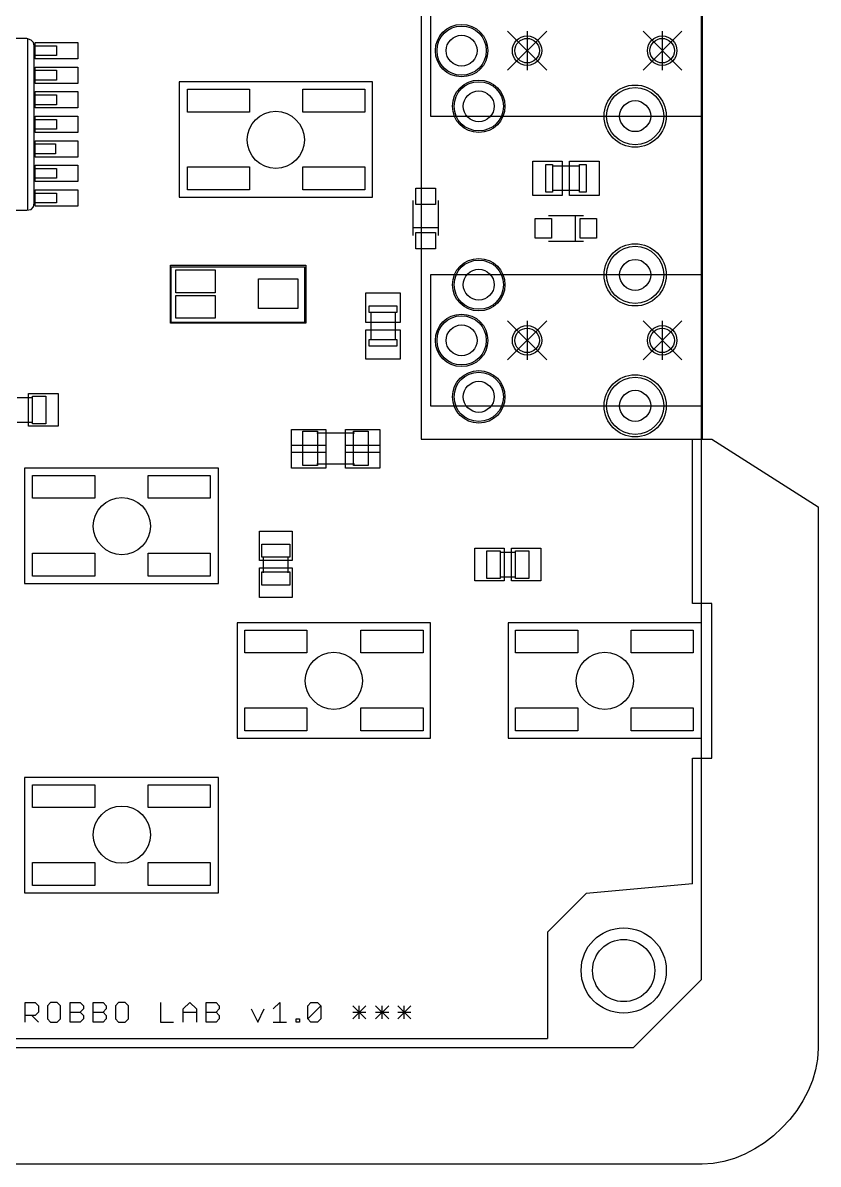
# Model space of a CAD drawing. Extents: x 69 to 170, y 48 to 122.
# Drawn here: x 137.5 to 170.4, y 48 to 95.23 of the extents above; entities that cross this region are included whole.
import ezdxf

# ---------------------------------------------------------------- set-up
doc = ezdxf.new("R2010")
doc.units = 0
for name, color, linetype in [('holes1', 7, 'CONTINUOUS'), ('outline1', 7, 'CONTINUOUS'), ('outline2', 7, 'CONTINUOUS'), ('ref', 7, 'CONTINUOUS'), ('ROB-L-P-2-D', 7, 'CONTINUOUS'), ('ROB-L-P-3--4-D', 7, 'CONTINUOUS'), ('ROB-L-P-5-D', 7, 'CONTINUOUS')]:
    doc.layers.add(name, color=color, linetype=linetype)

msp = doc.modelspace()

# ---------------------------------------------------------------- linework, layer by layer
at = {"layer": 'holes1', "color": 7}
msp.add_line((163.64055, 56.013988), (163.64055, 56.013988), dxfattribs=at)
for points in [[(161.066195, 56.013988), (161.066195, 56.725769), (161.641948, 57.301805), (162.353379, 57.301805)], [(162.353379, 57.301805), (163.064797, 57.301805), (163.64055, 56.725766), (163.64055, 56.013988)], [(162.353379, 54.725059), (161.641948, 54.725059), (161.066195, 55.302212), (161.066195, 56.013988)], [(163.64055, 56.013988), (163.64055, 55.302212), (163.064797, 54.725059), (162.353379, 54.725059)]]:
    msp.add_open_spline(points, degree=3, dxfattribs=at)
at = {"layer": 'outline1', "color": 7}
for p, q in [((166.000007, 77.999999), (170.400001, 75.199999)), ((170.400001, 75.199999), (170.399995, 52.799999)), ((165.599993, 48), (73.599985, 48))]:
    msp.add_line(p, q, dxfattribs=at)
msp.add_open_spline([(170.399995, 52.799999), (170.400001, 50.400001), (168, 48), (165.599993, 48)], degree=3, dxfattribs=at)
at = {"layer": 'outline2', "color": 7}
for p, q in [((165.600005, 109.200002), (165.600005, 77.999999)), ((165.600005, 77.999999), (166.000007, 77.999999))]:
    msp.add_line(p, q, dxfattribs=at)
at = {"layer": 'ref', "color": 3}
for p, q in [((165.570261, 55.641364), (165.570261, 113.993013)), ((154.360747, 96.789587), (154.360747, 91.370034)), ((165.570261, 91.370034), (165.570261, 96.789587)), ((137.664441, 94.588031), (135.158618, 94.588031)), ((137.834215, 94.519682), (137.664441, 94.588031)), ((137.698618, 87.476254), (137.698618, 94.588031)), ((137.935637, 94.418257), (137.834215, 94.519682)), ((157.544572, 93.267318), (159.169552, 94.892303)), ((159.169552, 93.267318), (157.544572, 94.892303)), ((158.357062, 94.892303), (158.357062, 93.267318)), ((163.165863, 93.267318), (164.757775, 94.892303)), ((164.757775, 93.267318), (163.165863, 94.892303)), ((163.945285, 94.892303), (163.945285, 93.267318)), ((137.969817, 94.282655), (137.935637, 94.418257)), ((137.969817, 87.78052), (137.969817, 94.282655)), ((138.002885, 94.418257), (139.764572, 94.418257)), ((138.002885, 93.741364), (138.002885, 94.418257)), ((138.002885, 94.282655), (138.883729, 94.282655)), ((138.002885, 93.876966), (138.002885, 94.282655)), ((138.883729, 94.282655), (138.883729, 93.876966)), ((139.764572, 94.418257), (139.764572, 93.741364)), ((156.291108, 94.079814), (156.291108, 94.079814)), ((156.663729, 94.079814), (156.663729, 94.079814)), ((156.730974, 94.079814), (156.730974, 94.079814)), ((156.730974, 94.079814), (156.730974, 94.079814)), ((158.865285, 94.079814), (158.865285, 94.079814)), ((158.96671, 94.079814), (158.96671, 94.079814)), ((158.96671, 94.079814), (158.96671, 94.079814)), ((164.453502, 94.079814), (164.453502, 94.079814)), ((164.554927, 94.079814), (164.554927, 94.079814)), ((164.554927, 94.079814), (164.554927, 94.079814)), ((138.883729, 93.876966), (138.002885, 93.876966)), ((139.764572, 93.741364), (138.002885, 93.741364)), ((138.002885, 93.40292), (139.764572, 93.40292)), ((138.002885, 92.724924), (138.002885, 93.40292)), ((138.002885, 93.267318), (138.883729, 93.267318)), ((138.002885, 92.86052), (138.002885, 93.267318)), ((138.883729, 93.267318), (138.883729, 92.86052)), ((139.764572, 93.40292), (139.764572, 92.724924)), ((138.883729, 92.86052), (138.002885, 92.86052)), ((139.764572, 92.724924), (138.002885, 92.724924)), ((151.956349, 92.793272), (143.963729, 92.793272)), ((143.963729, 92.793272), (143.963729, 88.017545)), ((151.956349, 88.017545), (151.956349, 92.793272)), ((138.002885, 92.38648), (139.764572, 92.38648)), ((138.002885, 91.709587), (138.002885, 92.38648)), ((138.002885, 92.250878), (138.883729, 92.250878)), ((138.002885, 91.84408), (138.002885, 92.250878)), ((138.883729, 92.250878), (138.883729, 91.84408)), ((139.764572, 92.38648), (139.764572, 91.709587)), ((144.302172, 92.487897), (146.876349, 92.487897)), ((144.302172, 91.539814), (144.302172, 92.487897)), ((146.876349, 92.487897), (146.876349, 91.539814)), ((149.077906, 92.487897), (151.650974, 92.487897)), ((149.077906, 91.539814), (149.077906, 92.487897)), ((151.650974, 92.487897), (151.650974, 91.539814)), ((138.883729, 91.84408), (138.002885, 91.84408)), ((139.764572, 91.709587), (138.002885, 91.709587)), ((157.002172, 91.776832), (157.002172, 91.776832)), ((157.374793, 91.776832), (157.374793, 91.776832)), ((157.44315, 91.776832), (157.44315, 91.776832)), ((157.44315, 91.776832), (157.44315, 91.776832)), ((138.002885, 91.370034), (139.764572, 91.370034)), ((138.002885, 90.693147), (138.002885, 91.370034)), ((138.002885, 91.234438), (138.883729, 91.234438)), ((138.002885, 90.828743), (138.002885, 91.234438)), ((138.883729, 91.234438), (138.883729, 90.828743)), ((139.764572, 91.370034), (139.764572, 90.693147)), ((146.876349, 91.539814), (144.302172, 91.539814)), ((151.650974, 91.539814), (149.077906, 91.539814)), ((154.360747, 91.370034), (165.570261, 91.370034)), ((163.471239, 91.370034), (163.471239, 91.370034)), ((164.01253, 91.370034), (164.01253, 91.370034)), ((164.113955, 91.370034), (164.113955, 91.370034)), ((164.113955, 91.370034), (164.113955, 91.370034)), ((138.883729, 90.828743), (138.002885, 90.828743)), ((139.764572, 90.693147), (138.002885, 90.693147)), ((137.969817, 90.219101), (138.849552, 90.219101)), ((137.969817, 89.812303), (137.969817, 90.219101)), ((138.002885, 90.354698), (139.764572, 90.354698)), ((138.002885, 89.676701), (138.002885, 90.354698)), ((138.849552, 90.219101), (138.849552, 89.812303)), ((139.764572, 90.354698), (139.764572, 89.676701)), ((149.145154, 90.387771), (149.145154, 90.387771)), ((138.849552, 89.812303), (137.969817, 89.812303)), ((139.764572, 89.676701), (138.002885, 89.676701)), ((138.002885, 89.338257), (139.764572, 89.338257)), ((138.002885, 88.661364), (138.002885, 89.338257)), ((139.764572, 89.338257), (139.764572, 88.661364)), ((144.302172, 89.271012), (146.876349, 89.271012)), ((144.302172, 88.32292), (144.302172, 89.271012)), ((146.876349, 89.271012), (146.876349, 88.32292)), ((149.077906, 89.271012), (151.650974, 89.271012)), ((149.077906, 88.32292), (149.077906, 89.271012)), ((151.650974, 89.271012), (151.650974, 88.32292)), ((158.594081, 89.508031), (159.813377, 89.508031)), ((158.594081, 88.085896), (158.594081, 89.508031)), ((159.136484, 89.372434), (159.406576, 89.372434)), ((159.136484, 88.220392), (159.136484, 89.372434)), ((159.406576, 89.372434), (159.406576, 88.220392)), ((160.524441, 89.30408), (159.406576, 89.30408)), ((159.813377, 89.508031), (159.813377, 88.085896)), ((160.11764, 89.508031), (161.336928, 89.508031)), ((160.11764, 88.085896), (160.11764, 89.508031)), ((160.524441, 89.372434), (160.795637, 89.372434)), ((160.524441, 88.220392), (160.524441, 89.372434)), ((160.795637, 89.372434), (160.795637, 88.220392)), ((161.336928, 89.508031), (161.336928, 88.085896)), ((138.002885, 89.202655), (138.883729, 89.202655)), ((138.002885, 88.796966), (138.002885, 89.202655)), ((138.883729, 88.796966), (138.002885, 88.796966)), ((138.883729, 89.202655), (138.883729, 88.796966)), ((139.764572, 88.661364), (138.002885, 88.661364)), ((138.002885, 88.32292), (139.764572, 88.32292)), ((138.002885, 87.644924), (138.002885, 88.32292)), ((139.764572, 88.32292), (139.764572, 87.644924)), ((146.876349, 88.32292), (144.302172, 88.32292)), ((151.650974, 88.32292), (149.077906, 88.32292)), ((153.751108, 88.390166), (154.563595, 88.390166)), ((153.751108, 87.713272), (153.751108, 88.390166)), ((154.563595, 88.390166), (154.563595, 87.713272)), ((138.002885, 88.187318), (138.883729, 88.187318)), ((138.002885, 87.78052), (138.002885, 88.187318)), ((138.883729, 88.187318), (138.883729, 87.78052)), ((143.963729, 88.017545), (151.956349, 88.017545)), ((153.649683, 86.76408), (153.649683, 87.881943)), ((154.699197, 86.76408), (154.699197, 87.881943)), ((159.813377, 88.085896), (158.594081, 88.085896)), ((159.406576, 88.220392), (159.136484, 88.220392)), ((160.524441, 88.288743), (159.406576, 88.288743)), ((161.336928, 88.085896), (160.11764, 88.085896)), ((160.795637, 88.220392), (160.524441, 88.220392)), ((136.817775, 87.476254), (137.664441, 87.476254)), ((137.664441, 87.476254), (137.834215, 87.509322)), ((137.834215, 87.509322), (137.935637, 87.610747)), ((137.935637, 87.610747), (137.969817, 87.78052)), ((138.883729, 87.78052), (138.002885, 87.78052)), ((139.764572, 87.644924), (138.002885, 87.644924)), ((154.563595, 87.713272), (153.751108, 87.713272)), ((158.695506, 87.136701), (159.373502, 87.136701)), ((158.695506, 86.324211), (158.695506, 87.136701)), ((160.354668, 87.239229), (159.237906, 87.239229)), ((159.373502, 87.136701), (159.373502, 86.324211)), ((160.694215, 87.239229), (160.354668, 87.239229)), ((160.354668, 86.188609), (160.354668, 87.239229)), ((160.558618, 87.136701), (161.235506, 87.136701)), ((160.558618, 86.324211), (160.558618, 87.136701)), ((161.235506, 87.136701), (161.235506, 86.324211)), ((153.649683, 86.425636), (153.649683, 86.76408)), ((153.649683, 86.76408), (154.699197, 86.76408)), ((153.751108, 86.56123), (154.563595, 86.56123)), ((153.751108, 85.884345), (153.751108, 86.56123)), ((154.563595, 86.56123), (154.563595, 85.884345)), ((154.699197, 86.425636), (154.699197, 86.76408)), ((159.373502, 86.324211), (158.695506, 86.324211)), ((160.354668, 86.188609), (159.237906, 86.188609)), ((160.694215, 86.188609), (160.354668, 86.188609)), ((161.235506, 86.324211), (160.558618, 86.324211)), ((154.563595, 85.884345), (153.751108, 85.884345)), ((143.625285, 82.836123), (143.625285, 85.139101)), ((143.625285, 85.139101), (149.145154, 85.139101)), ((149.145154, 85.139101), (149.145154, 82.836123)), ((143.828127, 85.003499), (145.454215, 85.003499)), ((143.828127, 84.05541), (143.828127, 85.003499)), ((145.454215, 85.003499), (145.454215, 84.05541)), ((147.24897, 84.630878), (148.873955, 84.630878)), ((147.24897, 83.411591), (147.24897, 84.630878)), ((148.873955, 84.630878), (148.873955, 83.411591)), ((165.570261, 84.800652), (154.360747, 84.800652)), ((154.360747, 84.800652), (154.360747, 79.381104)), ((163.471239, 84.800652), (163.471239, 84.800652)), ((164.01253, 84.800652), (164.01253, 84.800652)), ((164.113955, 84.800652), (164.113955, 84.800652)), ((164.113955, 84.800652), (164.113955, 84.800652)), ((165.570261, 79.381104), (165.570261, 84.800652)), ((157.002172, 84.393854), (157.002172, 84.393854)), ((157.374793, 84.393854), (157.374793, 84.393854)), ((157.44315, 84.393854), (157.44315, 84.393854)), ((157.44315, 84.393854), (157.44315, 84.393854)), ((145.454215, 84.05541), (143.828127, 84.05541)), ((143.828127, 83.953985), (145.454215, 83.953985)), ((143.828127, 83.005896), (143.828127, 83.953985)), ((145.454215, 83.953985), (145.454215, 83.005896)), ((151.685154, 84.05541), (153.107288, 84.05541)), ((151.685154, 82.836123), (151.685154, 84.05541)), ((153.107288, 84.05541), (153.107288, 82.836123)), ((148.873955, 83.411591), (147.24897, 83.411591)), ((151.820747, 83.513016), (152.97279, 83.513016)), ((151.820747, 83.24292), (151.820747, 83.513016)), ((152.97279, 83.24292), (151.820747, 83.24292)), ((151.888001, 83.24292), (151.888001, 82.125058)), ((152.904441, 83.24292), (152.904441, 82.125058)), ((152.97279, 83.513016), (152.97279, 83.24292)), ((149.145154, 82.836123), (143.625285, 82.836123)), ((145.454215, 83.005896), (143.828127, 83.005896)), ((153.107288, 82.836123), (151.685154, 82.836123)), ((157.544572, 81.278391), (159.169552, 82.903368)), ((159.169552, 81.278391), (157.544572, 82.903368)), ((158.357062, 82.903368), (158.357062, 81.278391)), ((163.165863, 81.278391), (164.757775, 82.903368)), ((164.757775, 81.278391), (163.165863, 82.903368)), ((163.945285, 82.903368), (163.945285, 81.278391)), ((151.685154, 82.530747), (153.107288, 82.530747)), ((151.685154, 81.312563), (151.685154, 82.530747)), ((153.107288, 82.530747), (153.107288, 81.312563)), ((151.820747, 82.125058), (152.97279, 82.125058)), ((151.820747, 81.853854), (151.820747, 82.125058)), ((152.97279, 81.853854), (151.820747, 81.853854)), ((152.97279, 82.125058), (152.97279, 81.853854)), ((156.291108, 82.090878), (156.291108, 82.090878)), ((156.663729, 82.090878), (156.663729, 82.090878)), ((156.730974, 82.090878), (156.730974, 82.090878)), ((156.730974, 82.090878), (156.730974, 82.090878)), ((158.865285, 82.090878), (158.865285, 82.090878)), ((158.96671, 82.090878), (158.96671, 82.090878)), ((158.96671, 82.090878), (158.96671, 82.090878)), ((164.453502, 82.090878), (164.453502, 82.090878)), ((164.554927, 82.090878), (164.554927, 82.090878)), ((164.554927, 82.090878), (164.554927, 82.090878)), ((153.107288, 81.312563), (151.685154, 81.312563)), ((137.73279, 79.889322), (138.950974, 79.889322)), ((137.73279, 78.534438), (137.73279, 79.889322)), ((138.950974, 79.889322), (138.950974, 78.534438)), ((137.25764, 79.720652), (137.90146, 79.720652)), ((137.90146, 79.787897), (138.443863, 79.787897)), ((137.90146, 78.636966), (137.90146, 79.787897)), ((138.443863, 79.787897), (138.443863, 78.636966)), ((154.360747, 79.381104), (165.570261, 79.381104)), ((157.002172, 79.753725), (157.002172, 79.753725)), ((157.374793, 79.753725), (157.374793, 79.753725)), ((157.44315, 79.753725), (157.44315, 79.753725)), ((157.44315, 79.753725), (157.44315, 79.753725)), ((163.471239, 79.381104), (163.471239, 79.381104)), ((164.01253, 79.381104), (164.01253, 79.381104)), ((164.113955, 79.381104), (164.113955, 79.381104)), ((164.113955, 79.381104), (164.113955, 79.381104)), ((137.25764, 78.704211), (137.90146, 78.704211)), ((138.950974, 78.534438), (137.73279, 78.534438)), ((138.443863, 78.636966), (137.90146, 78.636966)), ((148.603863, 78.399939), (150.025997, 78.399939)), ((148.603863, 77.450747), (148.603863, 78.399939)), ((149.077906, 78.331591), (149.687548, 78.331591)), ((149.077906, 76.909456), (149.077906, 78.331591)), ((149.653377, 78.264345), (151.211108, 78.264345)), ((149.687548, 78.331591), (149.687548, 76.909456)), ((150.025997, 78.399939), (150.025997, 77.450747)), ((150.838487, 78.399939), (152.260622, 78.399939)), ((150.838487, 77.450747), (150.838487, 78.399939)), ((151.176928, 78.331591), (151.786576, 78.331591)), ((151.176928, 76.909456), (151.176928, 78.331591)), ((151.786576, 78.331591), (151.786576, 76.909456)), ((152.260622, 78.399939), (152.260622, 77.450747)), ((148.603863, 77.756123), (150.025997, 77.756123)), ((148.603863, 76.808031), (148.603863, 77.756123)), ((150.025997, 77.756123), (150.025997, 76.808031)), ((150.838487, 77.756123), (152.260622, 77.756123)), ((150.838487, 76.808031), (150.838487, 77.756123)), ((152.260622, 77.756123), (152.260622, 76.808031)), ((150.025997, 77.450747), (148.603863, 77.450747)), ((152.260622, 77.450747), (150.838487, 77.450747)), ((145.589817, 76.808031), (137.563016, 76.808031)), ((137.563016, 76.808031), (137.563016, 72.032303)), ((145.589817, 72.032303), (145.589817, 76.808031)), ((150.025997, 76.808031), (148.603863, 76.808031)), ((149.687548, 76.909456), (149.077906, 76.909456)), ((149.653377, 76.976701), (151.211108, 76.976701)), ((152.260622, 76.808031), (150.838487, 76.808031)), ((151.786576, 76.909456), (151.176928, 76.909456)), ((137.90146, 76.502655), (140.475637, 76.502655)), ((137.90146, 75.554563), (137.90146, 76.502655)), ((140.475637, 76.502655), (140.475637, 75.554563)), ((142.677196, 76.502655), (145.250261, 76.502655)), ((142.677196, 75.554563), (142.677196, 76.502655)), ((145.250261, 76.502655), (145.250261, 75.554563)), ((140.475637, 75.554563), (137.90146, 75.554563)), ((145.250261, 75.554563), (142.677196, 75.554563)), ((142.778618, 74.403633), (142.778618, 74.403633)), ((147.28315, 74.199682), (148.636928, 74.199682)), ((147.28315, 72.980392), (147.28315, 74.199682)), ((148.636928, 74.199682), (148.636928, 72.980392)), ((137.90146, 73.285768), (140.475637, 73.285768)), ((137.90146, 72.337679), (137.90146, 73.285768)), ((140.475637, 73.285768), (140.475637, 72.337679)), ((142.677196, 73.285768), (145.250261, 73.285768)), ((142.677196, 72.337679), (142.677196, 73.285768)), ((145.250261, 73.285768), (145.250261, 72.337679)), ((147.384572, 73.658391), (148.535506, 73.658391)), ((147.384572, 73.115988), (147.384572, 73.658391)), ((148.535506, 73.658391), (148.535506, 73.115988)), ((156.189683, 73.488609), (157.40897, 73.488609)), ((156.189683, 72.133725), (156.189683, 73.488609)), ((156.697906, 73.387187), (157.239197, 73.387187)), ((156.697906, 72.236254), (156.697906, 73.387187)), ((157.239197, 73.387187), (157.239197, 72.236254)), ((157.239197, 73.319939), (157.883016, 73.319939)), ((157.40897, 73.488609), (157.40897, 72.133725)), ((157.713243, 73.488609), (158.93253, 73.488609)), ((157.713243, 72.133725), (157.713243, 73.488609)), ((157.883016, 73.387187), (158.424307, 73.387187)), ((157.883016, 72.236254), (157.883016, 73.387187)), ((158.424307, 73.387187), (158.424307, 72.236254)), ((158.93253, 73.488609), (158.93253, 72.133725)), ((148.636928, 72.980392), (147.28315, 72.980392)), ((148.535506, 73.115988), (147.384572, 73.115988)), ((147.45182, 72.473272), (147.45182, 73.150166)), ((148.468261, 72.473272), (148.468261, 73.150166)), ((140.475637, 72.337679), (137.90146, 72.337679)), ((145.250261, 72.337679), (142.677196, 72.337679)), ((147.28315, 72.676123), (148.636928, 72.676123)), ((147.28315, 71.456832), (147.28315, 72.676123)), ((147.384572, 72.506349), (148.535506, 72.506349)), ((147.384572, 71.965058), (147.384572, 72.506349)), ((148.535506, 72.506349), (148.535506, 71.965058)), ((148.636928, 72.676123), (148.636928, 71.456832)), ((157.239197, 72.303499), (157.883016, 72.303499)), ((137.563016, 72.032303), (145.589817, 72.032303)), ((148.535506, 71.965058), (147.384572, 71.965058)), ((157.40897, 72.133725), (156.189683, 72.133725)), ((157.239197, 72.236254), (156.697906, 72.236254)), ((158.93253, 72.133725), (157.713243, 72.133725)), ((158.424307, 72.236254), (157.883016, 72.236254)), ((148.636928, 71.456832), (147.28315, 71.456832)), ((154.360747, 70.407318), (146.368127, 70.407318)), ((146.368127, 70.407318), (146.368127, 65.631591)), ((154.360747, 65.631591), (154.360747, 70.407318)), ((165.570261, 70.407318), (157.57764, 70.407318)), ((157.57764, 70.407318), (157.57764, 65.631591)), ((165.570261, 65.631591), (165.570261, 70.407318)), ((146.673502, 70.101943), (149.246576, 70.101943)), ((146.673502, 69.153854), (146.673502, 70.101943)), ((149.246576, 70.101943), (149.246576, 69.153854)), ((151.482304, 70.101943), (154.056484, 70.101943)), ((151.482304, 69.153854), (151.482304, 70.101943)), ((154.056484, 70.101943), (154.056484, 69.153854)), ((157.883016, 70.101943), (160.457196, 70.101943)), ((157.883016, 69.153854), (157.883016, 70.101943)), ((160.457196, 70.101943), (160.457196, 69.153854)), ((162.65764, 70.101943), (165.23182, 70.101943)), ((162.65764, 69.153854), (162.65764, 70.101943)), ((165.23182, 70.101943), (165.23182, 69.153854)), ((149.246576, 69.153854), (146.673502, 69.153854)), ((154.056484, 69.153854), (151.482304, 69.153854)), ((160.457196, 69.153854), (157.883016, 69.153854)), ((165.23182, 69.153854), (162.65764, 69.153854)), ((151.549552, 68.00292), (151.549552, 68.00292)), ((162.760169, 68.00292), (162.760169, 68.00292)), ((146.673502, 66.885058), (149.246576, 66.885058)), ((146.673502, 65.936966), (146.673502, 66.885058)), ((149.246576, 66.885058), (149.246576, 65.936966)), ((151.482304, 66.885058), (154.056484, 66.885058)), ((151.482304, 65.936966), (151.482304, 66.885058)), ((154.056484, 66.885058), (154.056484, 65.936966)), ((157.883016, 66.885058), (160.457196, 66.885058)), ((157.883016, 65.936966), (157.883016, 66.885058)), ((160.457196, 66.885058), (160.457196, 65.936966)), ((162.65764, 66.885058), (165.23182, 66.885058)), ((162.65764, 65.936966), (162.65764, 66.885058)), ((165.23182, 66.885058), (165.23182, 65.936966)), ((149.246576, 65.936966), (146.673502, 65.936966)), ((154.056484, 65.936966), (151.482304, 65.936966)), ((160.457196, 65.936966), (157.883016, 65.936966)), ((165.23182, 65.936966), (162.65764, 65.936966)), ((146.368127, 65.631591), (154.360747, 65.631591)), ((157.57764, 65.631591), (165.570261, 65.631591)), ((145.589817, 64.006606), (137.563016, 64.006606)), ((137.563016, 64.006606), (137.563016, 59.230878)), ((145.589817, 59.230878), (145.589817, 64.006606)), ((137.90146, 63.70123), (140.475637, 63.70123)), ((137.90146, 62.753147), (137.90146, 63.70123)), ((140.475637, 63.70123), (140.475637, 62.753147)), ((142.677196, 63.70123), (145.250261, 63.70123)), ((142.677196, 62.753147), (142.677196, 63.70123)), ((145.250261, 63.70123), (145.250261, 62.753147)), ((140.475637, 62.753147), (137.90146, 62.753147)), ((145.250261, 62.753147), (142.677196, 62.753147)), ((142.778618, 61.635276), (142.778618, 61.635276)), ((137.90146, 60.484345), (140.475637, 60.484345)), ((137.90146, 59.536254), (137.90146, 60.484345)), ((140.475637, 60.484345), (140.475637, 59.536254)), ((142.677196, 60.484345), (145.250261, 60.484345)), ((142.677196, 59.536254), (142.677196, 60.484345)), ((145.250261, 60.484345), (145.250261, 59.536254)), ((140.475637, 59.536254), (137.90146, 59.536254)), ((145.250261, 59.536254), (142.677196, 59.536254)), ((137.563016, 59.230878), (145.589817, 59.230878)), ((164.113955, 56.013985), (164.113955, 56.013985)), ((164.113955, 56.013985), (164.113955, 56.013985)), ((162.760169, 52.830166), (165.570261, 55.641364)), ((137.597196, 53.879682), (137.597196, 54.693272)), ((137.597196, 54.693272), (138.002885, 54.693272)), ((138.002885, 54.693272), (138.138487, 54.557679)), ((138.138487, 54.557679), (138.138487, 54.28648)), ((138.64671, 54.693272), (138.511108, 54.557679)), ((138.511108, 54.557679), (138.511108, 54.015276)), ((138.917906, 54.693272), (138.64671, 54.693272)), ((139.053502, 54.557679), (138.917906, 54.693272)), ((139.053502, 54.015276), (139.053502, 54.557679)), ((139.459197, 53.879682), (139.459197, 54.693272)), ((139.459197, 54.693272), (139.865997, 54.693272)), ((139.865997, 54.693272), (140.001594, 54.557679)), ((140.001594, 54.422077), (139.865997, 54.28648)), ((140.001594, 54.557679), (140.001594, 54.422077)), ((140.407288, 53.879682), (140.407288, 54.693272)), ((140.407288, 54.693272), (140.814081, 54.693272)), ((140.814081, 54.693272), (140.949683, 54.557679)), ((140.949683, 54.422077), (140.814081, 54.28648)), ((140.949683, 54.557679), (140.949683, 54.422077)), ((141.457906, 54.693272), (141.322304, 54.557679)), ((141.322304, 54.557679), (141.322304, 54.015276)), ((141.728001, 54.693272), (141.457906, 54.693272)), ((141.863595, 54.557679), (141.728001, 54.693272)), ((141.863595, 54.015276), (141.863595, 54.557679)), ((143.184307, 54.693272), (143.184307, 53.879682)), ((144.133502, 54.422077), (144.403595, 54.693272)), ((144.133502, 53.879682), (144.133502, 54.422077)), ((144.403595, 54.693272), (144.674793, 54.422077)), ((144.674793, 54.422077), (144.674793, 53.879682)), ((145.081594, 53.879682), (145.081594, 54.693272)), ((145.081594, 54.693272), (145.487288, 54.693272)), ((145.487288, 54.693272), (145.622885, 54.557679)), ((145.622885, 54.422077), (145.487288, 54.28648)), ((145.622885, 54.557679), (145.622885, 54.422077)), ((146.943595, 54.422077), (147.214793, 53.879682)), ((147.214793, 53.879682), (147.485997, 54.422077)), ((147.858618, 54.422077), (148.129817, 54.693272)), ((148.129817, 54.693272), (148.129817, 53.879682)), ((149.280747, 54.557679), (149.416349, 54.693272)), ((149.280747, 54.015276), (149.280747, 54.557679)), ((149.280747, 54.015276), (149.82315, 54.557679)), ((149.416349, 54.693272), (149.687548, 54.693272)), ((149.687548, 54.693272), (149.82315, 54.557679)), ((149.82315, 54.557679), (149.82315, 54.015276)), ((151.143863, 54.557679), (151.685154, 54.015276)), ((151.143863, 54.015276), (151.685154, 54.557679)), ((151.413955, 54.015276), (151.413955, 54.557679)), ((152.091952, 54.557679), (152.633243, 54.015276)), ((152.091952, 54.015276), (152.633243, 54.557679)), ((152.36315, 54.015276), (152.36315, 54.557679)), ((153.005863, 54.557679), (153.548261, 54.015276)), ((153.005863, 54.015276), (153.548261, 54.557679)), ((153.277062, 54.015276), (153.277062, 54.557679)), ((138.002885, 54.150878), (137.597196, 54.150878)), ((137.867288, 54.150878), (138.138487, 53.879682)), ((138.138487, 54.28648), (138.002885, 54.150878)), ((138.511108, 54.015276), (138.64671, 53.879682)), ((138.64671, 53.879682), (138.917906, 53.879682)), ((138.917906, 53.879682), (139.053502, 54.015276)), ((139.459197, 54.28648), (139.865997, 54.28648)), ((139.865997, 53.879682), (139.459197, 53.879682)), ((139.865997, 54.28648), (140.001594, 54.150878)), ((140.001594, 54.015276), (139.865997, 53.879682)), ((140.001594, 54.150878), (140.001594, 54.015276)), ((140.407288, 54.28648), (140.814081, 54.28648)), ((140.814081, 53.879682), (140.407288, 53.879682)), ((140.814081, 54.28648), (140.949683, 54.150878)), ((140.949683, 54.015276), (140.814081, 53.879682)), ((140.949683, 54.150878), (140.949683, 54.015276)), ((141.322304, 54.015276), (141.457906, 53.879682)), ((141.457906, 53.879682), (141.728001, 53.879682)), ((141.728001, 53.879682), (141.863595, 54.015276)), ((143.184307, 53.879682), (143.72671, 53.879682)), ((144.133502, 54.28648), (144.674793, 54.28648)), ((145.081594, 54.28648), (145.487288, 54.28648)), ((145.487288, 53.879682), (145.081594, 53.879682)), ((145.487288, 54.28648), (145.622885, 54.150878)), ((145.622885, 54.015276), (145.487288, 53.879682)), ((145.622885, 54.150878), (145.622885, 54.015276)), ((147.858618, 53.879682), (148.399909, 53.879682)), ((148.80671, 53.879682), (148.80671, 54.015276)), ((148.80671, 54.015276), (148.942304, 54.015276)), ((148.942304, 53.879682), (148.80671, 53.879682)), ((148.942304, 54.015276), (148.942304, 53.879682)), ((149.416349, 53.879682), (149.280747, 54.015276)), ((149.687548, 53.879682), (149.416349, 53.879682)), ((149.82315, 54.015276), (149.687548, 53.879682)), ((151.143863, 54.28648), (151.685154, 54.28648)), ((152.091952, 54.28648), (152.633243, 54.28648)), ((153.005863, 54.28648), (153.548261, 54.28648)), ((76.433243, 52.830166), (162.760169, 52.830166))]:
    msp.add_line(p, q, dxfattribs=at)
for points in [[(154.563595, 94.079814), (154.563595, 94.689456), (155.03764, 95.163499), (155.647288, 95.163499)], [(154.563595, 94.079814), (154.563595, 94.689456), (155.03764, 95.163499), (155.647288, 95.163499)], [(154.631952, 94.079814), (154.631952, 94.655276), (155.07182, 95.096254), (155.647288, 95.096254)], [(155.647288, 95.163499), (156.256928, 95.163499), (156.730974, 94.689456), (156.730974, 94.079814)], [(155.647288, 95.163499), (156.256928, 95.163499), (156.730974, 94.689456), (156.730974, 94.079814)], [(155.647288, 95.096254), (156.223863, 95.096254), (156.663729, 94.655276), (156.663729, 94.079814)], [(155.004572, 94.079814), (155.004572, 94.418257), (155.308839, 94.723633), (155.647288, 94.723633)], [(155.647288, 94.723633), (155.986836, 94.723633), (156.291108, 94.418257), (156.291108, 94.079814)], [(157.747414, 94.079814), (157.747414, 94.418257), (158.018618, 94.689456), (158.357062, 94.689456)], [(157.747414, 94.079814), (157.747414, 94.418257), (158.018618, 94.689456), (158.357062, 94.689456)], [(157.848839, 94.079814), (157.848839, 94.351012), (158.085863, 94.588031), (158.357062, 94.588031)], [(158.357062, 94.689456), (158.695506, 94.689456), (158.96671, 94.418257), (158.96671, 94.079814)], [(158.357062, 94.689456), (158.695506, 94.689456), (158.96671, 94.418257), (158.96671, 94.079814)], [(158.357062, 94.588031), (158.628261, 94.588031), (158.865285, 94.351012), (158.865285, 94.079814)], [(163.335637, 94.079814), (163.335637, 94.418257), (163.606836, 94.689456), (163.945285, 94.689456)], [(163.335637, 94.079814), (163.335637, 94.418257), (163.606836, 94.689456), (163.945285, 94.689456)], [(163.437062, 94.079814), (163.437062, 94.351012), (163.674081, 94.588031), (163.945285, 94.588031)], [(163.945285, 94.689456), (164.283729, 94.689456), (164.554927, 94.418257), (164.554927, 94.079814)], [(163.945285, 94.689456), (164.283729, 94.689456), (164.554927, 94.418257), (164.554927, 94.079814)], [(163.945285, 94.588031), (164.216484, 94.588031), (164.453502, 94.351012), (164.453502, 94.079814)], [(155.647288, 92.996123), (155.03764, 92.996123), (154.563595, 93.470166), (154.563595, 94.079814)], [(155.647288, 92.996123), (155.03764, 92.996123), (154.563595, 93.470166), (154.563595, 94.079814)], [(155.647288, 93.063368), (155.07182, 93.063368), (154.631952, 93.504345), (154.631952, 94.079814)], [(155.647288, 93.435988), (155.308839, 93.435988), (155.004572, 93.741364), (155.004572, 94.079814)], [(156.730974, 94.079814), (156.730974, 93.470166), (156.256928, 92.996123), (155.647288, 92.996123)], [(156.730974, 94.079814), (156.730974, 93.470166), (156.256928, 92.996123), (155.647288, 92.996123)], [(156.663729, 94.079814), (156.663729, 93.504345), (156.223863, 93.063368), (155.647288, 93.063368)], [(156.291108, 94.079814), (156.291108, 93.741364), (155.986836, 93.435988), (155.647288, 93.435988)], [(158.357062, 93.470166), (158.018618, 93.470166), (157.747414, 93.741364), (157.747414, 94.079814)], [(158.357062, 93.470166), (158.018618, 93.470166), (157.747414, 93.741364), (157.747414, 94.079814)], [(158.357062, 93.571591), (158.085863, 93.571591), (157.848839, 93.808609), (157.848839, 94.079814)], [(158.96671, 94.079814), (158.96671, 93.741364), (158.695506, 93.470166), (158.357062, 93.470166)], [(158.96671, 94.079814), (158.96671, 93.741364), (158.695506, 93.470166), (158.357062, 93.470166)], [(158.865285, 94.079814), (158.865285, 93.808609), (158.628261, 93.571591), (158.357062, 93.571591)], [(163.945285, 93.470166), (163.606836, 93.470166), (163.335637, 93.741364), (163.335637, 94.079814)], [(163.945285, 93.470166), (163.606836, 93.470166), (163.335637, 93.741364), (163.335637, 94.079814)], [(163.945285, 93.571591), (163.674081, 93.571591), (163.437062, 93.808609), (163.437062, 94.079814)], [(164.554927, 94.079814), (164.554927, 93.741364), (164.283729, 93.470166), (163.945285, 93.470166)], [(164.554927, 94.079814), (164.554927, 93.741364), (164.283729, 93.470166), (163.945285, 93.470166)], [(164.453502, 94.079814), (164.453502, 93.808609), (164.216484, 93.571591), (163.945285, 93.571591)], [(155.274668, 91.776832), (155.274668, 92.38648), (155.749817, 92.86052), (156.359456, 92.86052)], [(155.274668, 91.776832), (155.274668, 92.38648), (155.749817, 92.86052), (156.359456, 92.86052)], [(155.343016, 91.776832), (155.343016, 92.352303), (155.782885, 92.793272), (156.359456, 92.793272)], [(156.359456, 92.86052), (156.968001, 92.86052), (157.44315, 92.38648), (157.44315, 91.776832)], [(156.359456, 92.86052), (156.968001, 92.86052), (157.44315, 92.38648), (157.44315, 91.776832)], [(156.359456, 92.793272), (156.934927, 92.793272), (157.374793, 92.352303), (157.374793, 91.776832)], [(161.540881, 91.370034), (161.540881, 92.081104), (162.116349, 92.657679), (162.827414, 92.657679)], [(161.540881, 91.370034), (161.540881, 92.081104), (162.116349, 92.657679), (162.827414, 92.657679)], [(162.827414, 92.657679), (163.538487, 92.657679), (164.113955, 92.081104), (164.113955, 91.370034)], [(162.827414, 92.657679), (163.538487, 92.657679), (164.113955, 92.081104), (164.113955, 91.370034)], [(155.715637, 91.776832), (155.715637, 92.115276), (156.019909, 92.420652), (156.359456, 92.420652)], [(156.359456, 92.420652), (156.697906, 92.420652), (157.002172, 92.115276), (157.002172, 91.776832)], [(161.642304, 91.370034), (161.642304, 92.013854), (162.183595, 92.556254), (162.827414, 92.556254)], [(162.827414, 92.556254), (163.471239, 92.556254), (164.01253, 92.013854), (164.01253, 91.370034)], [(156.359456, 90.693147), (155.749817, 90.693147), (155.274668, 91.167187), (155.274668, 91.776832)], [(156.359456, 90.693147), (155.749817, 90.693147), (155.274668, 91.167187), (155.274668, 91.776832)], [(156.359456, 90.760392), (155.782885, 90.760392), (155.343016, 91.201364), (155.343016, 91.776832)], [(156.359456, 91.133016), (156.019909, 91.133016), (155.715637, 91.438391), (155.715637, 91.776832)], [(157.44315, 91.776832), (157.44315, 91.167187), (156.968001, 90.693147), (156.359456, 90.693147)], [(157.44315, 91.776832), (157.44315, 91.167187), (156.968001, 90.693147), (156.359456, 90.693147)], [(157.374793, 91.776832), (157.374793, 91.201364), (156.934927, 90.760392), (156.359456, 90.760392)], [(157.002172, 91.776832), (157.002172, 91.438391), (156.697906, 91.133016), (156.359456, 91.133016)], [(162.183595, 91.370034), (162.183595, 91.709587), (162.48897, 92.013854), (162.827414, 92.013854)], [(162.827414, 92.013854), (163.165863, 92.013854), (163.471239, 91.709587), (163.471239, 91.370034)], [(146.774927, 90.387771), (146.774927, 91.031591), (147.316218, 91.573985), (147.960043, 91.573985)], [(147.960043, 91.573985), (148.603863, 91.573985), (149.145154, 91.031591), (149.145154, 90.387771)], [(162.827414, 90.083499), (162.116349, 90.083499), (161.540881, 90.65897), (161.540881, 91.370034)], [(162.827414, 90.083499), (162.116349, 90.083499), (161.540881, 90.65897), (161.540881, 91.370034)], [(162.827414, 90.184924), (162.183595, 90.184924), (161.642304, 90.727318), (161.642304, 91.370034)], [(162.827414, 90.727318), (162.48897, 90.727318), (162.183595, 91.031591), (162.183595, 91.370034)], [(164.113955, 91.370034), (164.113955, 90.65897), (163.538487, 90.083499), (162.827414, 90.083499)], [(164.113955, 91.370034), (164.113955, 90.65897), (163.538487, 90.083499), (162.827414, 90.083499)], [(164.01253, 91.370034), (164.01253, 90.727318), (163.471239, 90.184924), (162.827414, 90.184924)], [(163.471239, 91.370034), (163.471239, 91.031591), (163.165863, 90.727318), (162.827414, 90.727318)], [(147.960043, 89.202655), (147.316218, 89.202655), (146.774927, 89.745058), (146.774927, 90.387771)], [(149.145154, 90.387771), (149.145154, 89.745058), (148.603863, 89.202655), (147.960043, 89.202655)], [(161.540881, 84.800652), (161.540881, 85.511725), (162.116349, 86.087187), (162.827414, 86.087187)], [(161.540881, 84.800652), (161.540881, 85.511725), (162.116349, 86.087187), (162.827414, 86.087187)], [(161.642304, 84.800652), (161.642304, 85.443368), (162.183595, 85.985768), (162.827414, 85.985768)], [(162.827414, 86.087187), (163.538487, 86.087187), (164.113955, 85.511725), (164.113955, 84.800652)], [(162.827414, 86.087187), (163.538487, 86.087187), (164.113955, 85.511725), (164.113955, 84.800652)], [(162.827414, 85.985768), (163.471239, 85.985768), (164.01253, 85.443368), (164.01253, 84.800652)], [(155.274668, 84.393854), (155.274668, 85.003499), (155.749817, 85.477545), (156.359456, 85.477545)], [(155.274668, 84.393854), (155.274668, 85.003499), (155.749817, 85.477545), (156.359456, 85.477545)], [(155.343016, 84.393854), (155.343016, 84.969322), (155.782885, 85.4103), (156.359456, 85.4103)], [(155.715637, 84.393854), (155.715637, 84.732303), (156.019909, 85.037679), (156.359456, 85.037679)], [(156.359456, 85.477545), (156.968001, 85.477545), (157.44315, 85.003499), (157.44315, 84.393854)], [(156.359456, 85.477545), (156.968001, 85.477545), (157.44315, 85.003499), (157.44315, 84.393854)], [(156.359456, 85.4103), (156.934927, 85.4103), (157.374793, 84.969322), (157.374793, 84.393854)], [(156.359456, 85.037679), (156.697906, 85.037679), (157.002172, 84.732303), (157.002172, 84.393854)], [(162.183595, 84.800652), (162.183595, 85.139101), (162.48897, 85.443368), (162.827414, 85.443368)], [(162.827414, 85.443368), (163.165863, 85.443368), (163.471239, 85.139101), (163.471239, 84.800652)], [(162.827414, 83.513016), (162.116349, 83.513016), (161.540881, 84.089587), (161.540881, 84.800652)], [(162.827414, 83.513016), (162.116349, 83.513016), (161.540881, 84.089587), (161.540881, 84.800652)], [(162.827414, 83.614438), (162.183595, 83.614438), (161.642304, 84.156832), (161.642304, 84.800652)], [(162.827414, 84.156832), (162.48897, 84.156832), (162.183595, 84.461104), (162.183595, 84.800652)], [(164.113955, 84.800652), (164.113955, 84.089587), (163.538487, 83.513016), (162.827414, 83.513016)], [(164.113955, 84.800652), (164.113955, 84.089587), (163.538487, 83.513016), (162.827414, 83.513016)], [(164.01253, 84.800652), (164.01253, 84.156832), (163.471239, 83.614438), (162.827414, 83.614438)], [(163.471239, 84.800652), (163.471239, 84.461104), (163.165863, 84.156832), (162.827414, 84.156832)], [(156.359456, 83.310166), (155.749817, 83.310166), (155.274668, 83.784211), (155.274668, 84.393854)], [(156.359456, 83.310166), (155.749817, 83.310166), (155.274668, 83.784211), (155.274668, 84.393854)], [(156.359456, 83.377413), (155.782885, 83.377413), (155.343016, 83.818391), (155.343016, 84.393854)], [(156.359456, 83.750034), (156.019909, 83.750034), (155.715637, 84.05541), (155.715637, 84.393854)], [(157.44315, 84.393854), (157.44315, 83.784211), (156.968001, 83.310166), (156.359456, 83.310166)], [(157.44315, 84.393854), (157.44315, 83.784211), (156.968001, 83.310166), (156.359456, 83.310166)], [(157.374793, 84.393854), (157.374793, 83.818391), (156.934927, 83.377413), (156.359456, 83.377413)], [(157.002172, 84.393854), (157.002172, 84.05541), (156.697906, 83.750034), (156.359456, 83.750034)], [(154.563595, 82.090878), (154.563595, 82.70052), (155.03764, 83.174563), (155.647288, 83.174563)], [(154.563595, 82.090878), (154.563595, 82.70052), (155.03764, 83.174563), (155.647288, 83.174563)], [(155.647288, 83.174563), (156.256928, 83.174563), (156.730974, 82.70052), (156.730974, 82.090878)], [(155.647288, 83.174563), (156.256928, 83.174563), (156.730974, 82.70052), (156.730974, 82.090878)], [(154.631952, 82.090878), (154.631952, 82.666349), (155.07182, 83.107318), (155.647288, 83.107318)], [(155.004572, 82.090878), (155.004572, 82.429322), (155.308839, 82.734698), (155.647288, 82.734698)], [(155.647288, 83.107318), (156.223863, 83.107318), (156.663729, 82.666349), (156.663729, 82.090878)], [(155.647288, 82.734698), (155.986836, 82.734698), (156.291108, 82.429322), (156.291108, 82.090878)], [(157.747414, 82.090878), (157.747414, 82.429322), (158.018618, 82.70052), (158.357062, 82.70052)], [(157.747414, 82.090878), (157.747414, 82.429322), (158.018618, 82.70052), (158.357062, 82.70052)], [(158.357062, 82.70052), (158.695506, 82.70052), (158.96671, 82.429322), (158.96671, 82.090878)], [(158.357062, 82.70052), (158.695506, 82.70052), (158.96671, 82.429322), (158.96671, 82.090878)], [(163.335637, 82.090878), (163.335637, 82.429322), (163.606836, 82.70052), (163.945285, 82.70052)], [(163.335637, 82.090878), (163.335637, 82.429322), (163.606836, 82.70052), (163.945285, 82.70052)], [(163.945285, 82.70052), (164.283729, 82.70052), (164.554927, 82.429322), (164.554927, 82.090878)], [(163.945285, 82.70052), (164.283729, 82.70052), (164.554927, 82.429322), (164.554927, 82.090878)], [(157.848839, 82.090878), (157.848839, 82.362077), (158.085863, 82.599101), (158.357062, 82.599101)], [(158.357062, 82.599101), (158.628261, 82.599101), (158.865285, 82.362077), (158.865285, 82.090878)], [(163.437062, 82.090878), (163.437062, 82.362077), (163.674081, 82.599101), (163.945285, 82.599101)], [(163.945285, 82.599101), (164.216484, 82.599101), (164.453502, 82.362077), (164.453502, 82.090878)], [(155.647288, 81.007187), (155.03764, 81.007187), (154.563595, 81.48123), (154.563595, 82.090878)], [(155.647288, 81.007187), (155.03764, 81.007187), (154.563595, 81.48123), (154.563595, 82.090878)], [(155.647288, 81.074438), (155.07182, 81.074438), (154.631952, 81.51541), (154.631952, 82.090878)], [(155.647288, 81.447059), (155.308839, 81.447059), (155.004572, 81.752434), (155.004572, 82.090878)], [(156.730974, 82.090878), (156.730974, 81.48123), (156.256928, 81.007187), (155.647288, 81.007187)], [(156.730974, 82.090878), (156.730974, 81.48123), (156.256928, 81.007187), (155.647288, 81.007187)], [(156.663729, 82.090878), (156.663729, 81.51541), (156.223863, 81.074438), (155.647288, 81.074438)], [(156.291108, 82.090878), (156.291108, 81.752434), (155.986836, 81.447059), (155.647288, 81.447059)], [(158.357062, 81.48123), (158.018618, 81.48123), (157.747414, 81.752434), (157.747414, 82.090878)], [(158.357062, 81.48123), (158.018618, 81.48123), (157.747414, 81.752434), (157.747414, 82.090878)], [(158.357062, 81.582655), (158.085863, 81.582655), (157.848839, 81.819682), (157.848839, 82.090878)], [(158.96671, 82.090878), (158.96671, 81.752434), (158.695506, 81.48123), (158.357062, 81.48123)], [(158.96671, 82.090878), (158.96671, 81.752434), (158.695506, 81.48123), (158.357062, 81.48123)], [(158.865285, 82.090878), (158.865285, 81.819682), (158.628261, 81.582655), (158.357062, 81.582655)], [(163.945285, 81.48123), (163.606836, 81.48123), (163.335637, 81.752434), (163.335637, 82.090878)], [(163.945285, 81.48123), (163.606836, 81.48123), (163.335637, 81.752434), (163.335637, 82.090878)], [(163.945285, 81.582655), (163.674081, 81.582655), (163.437062, 81.819682), (163.437062, 82.090878)], [(164.554927, 82.090878), (164.554927, 81.752434), (164.283729, 81.48123), (163.945285, 81.48123)], [(164.554927, 82.090878), (164.554927, 81.752434), (164.283729, 81.48123), (163.945285, 81.48123)], [(164.453502, 82.090878), (164.453502, 81.819682), (164.216484, 81.582655), (163.945285, 81.582655)], [(155.274668, 79.753725), (155.274668, 80.363368), (155.749817, 80.837413), (156.359456, 80.837413)], [(155.274668, 79.753725), (155.274668, 80.363368), (155.749817, 80.837413), (156.359456, 80.837413)], [(155.343016, 79.753725), (155.343016, 80.3303), (155.782885, 80.770166), (156.359456, 80.770166)], [(156.359456, 80.837413), (156.968001, 80.837413), (157.44315, 80.363368), (157.44315, 79.753725)], [(156.359456, 80.837413), (156.968001, 80.837413), (157.44315, 80.363368), (157.44315, 79.753725)], [(156.359456, 80.770166), (156.934927, 80.770166), (157.374793, 80.3303), (157.374793, 79.753725)], [(155.715637, 79.753725), (155.715637, 80.093272), (156.019909, 80.397545), (156.359456, 80.397545)], [(156.359456, 80.397545), (156.697906, 80.397545), (157.002172, 80.093272), (157.002172, 79.753725)], [(161.540881, 79.381104), (161.540881, 80.093272), (162.116349, 80.668743), (162.827414, 80.668743)], [(161.540881, 79.381104), (161.540881, 80.093272), (162.116349, 80.668743), (162.827414, 80.668743)], [(161.642304, 79.381104), (161.642304, 80.024924), (162.183595, 80.567318), (162.827414, 80.567318)], [(162.827414, 80.668743), (163.538487, 80.668743), (164.113955, 80.093272), (164.113955, 79.381104)], [(162.827414, 80.668743), (163.538487, 80.668743), (164.113955, 80.093272), (164.113955, 79.381104)], [(162.827414, 80.567318), (163.471239, 80.567318), (164.01253, 80.024924), (164.01253, 79.381104)], [(162.183595, 79.381104), (162.183595, 79.720652), (162.48897, 80.024924), (162.827414, 80.024924)], [(162.827414, 80.024924), (163.165863, 80.024924), (163.471239, 79.720652), (163.471239, 79.381104)], [(156.359456, 78.670034), (155.749817, 78.670034), (155.274668, 79.14408), (155.274668, 79.753725)], [(156.359456, 78.670034), (155.749817, 78.670034), (155.274668, 79.14408), (155.274668, 79.753725)], [(156.359456, 78.738391), (155.782885, 78.738391), (155.343016, 79.178257), (155.343016, 79.753725)], [(156.359456, 79.111012), (156.019909, 79.111012), (155.715637, 79.415276), (155.715637, 79.753725)], [(157.44315, 79.753725), (157.44315, 79.14408), (156.968001, 78.670034), (156.359456, 78.670034)], [(157.44315, 79.753725), (157.44315, 79.14408), (156.968001, 78.670034), (156.359456, 78.670034)], [(157.374793, 79.753725), (157.374793, 79.178257), (156.934927, 78.738391), (156.359456, 78.738391)], [(157.002172, 79.753725), (157.002172, 79.415276), (156.697906, 79.111012), (156.359456, 79.111012)], [(162.827414, 78.094563), (162.116349, 78.094563), (161.540881, 78.670034), (161.540881, 79.381104)], [(162.827414, 78.094563), (162.116349, 78.094563), (161.540881, 78.670034), (161.540881, 79.381104)], [(162.827414, 78.195988), (162.183595, 78.195988), (161.642304, 78.738391), (161.642304, 79.381104)], [(162.827414, 78.738391), (162.48897, 78.738391), (162.183595, 79.042655), (162.183595, 79.381104)], [(164.113955, 79.381104), (164.113955, 78.670034), (163.538487, 78.094563), (162.827414, 78.094563)], [(164.113955, 79.381104), (164.113955, 78.670034), (163.538487, 78.094563), (162.827414, 78.094563)], [(164.01253, 79.381104), (164.01253, 78.738391), (163.471239, 78.195988), (162.827414, 78.195988)], [(163.471239, 79.381104), (163.471239, 79.042655), (163.165863, 78.738391), (162.827414, 78.738391)], [(140.407288, 74.403633), (140.407288, 75.046349), (140.949683, 75.588743), (141.593502, 75.588743)], [(141.593502, 75.588743), (142.236218, 75.588743), (142.778618, 75.046349), (142.778618, 74.403633)], [(141.593502, 73.217413), (140.949683, 73.217413), (140.407288, 73.759814), (140.407288, 74.403633)], [(142.778618, 74.403633), (142.778618, 73.759814), (142.236218, 73.217413), (141.593502, 73.217413)], [(149.179331, 68.00292), (149.179331, 68.645636), (149.720622, 69.188031), (150.364441, 69.188031)], [(150.364441, 69.188031), (151.008261, 69.188031), (151.549552, 68.645636), (151.549552, 68.00292)], [(160.388839, 68.00292), (160.388839, 68.645636), (160.931239, 69.188031), (161.573955, 69.188031)], [(161.573955, 69.188031), (162.217775, 69.188031), (162.760169, 68.645636), (162.760169, 68.00292)], [(150.364441, 66.816701), (149.720622, 66.816701), (149.179331, 67.359101), (149.179331, 68.00292)], [(151.549552, 68.00292), (151.549552, 67.359101), (151.008261, 66.816701), (150.364441, 66.816701)], [(161.573955, 66.816701), (160.931239, 66.816701), (160.388839, 67.359101), (160.388839, 68.00292)], [(162.760169, 68.00292), (162.760169, 67.359101), (162.217775, 66.816701), (161.573955, 66.816701)], [(140.407288, 61.635276), (140.407288, 62.279101), (140.949683, 62.820392), (141.593502, 62.820392)], [(141.593502, 62.820392), (142.236218, 62.820392), (142.778618, 62.279101), (142.778618, 61.635276)], [(141.593502, 60.450166), (140.949683, 60.450166), (140.407288, 60.992563), (140.407288, 61.635276)], [(142.778618, 61.635276), (142.778618, 60.992563), (142.236218, 60.450166), (141.593502, 60.450166)], [(160.59279, 56.013985), (160.59279, 56.996254), (161.371108, 57.774563), (162.353377, 57.774563)], [(160.59279, 56.013985), (160.59279, 56.996254), (161.371108, 57.774563), (162.353377, 57.774563)], [(162.353377, 57.774563), (163.335637, 57.774563), (164.113955, 56.996254), (164.113955, 56.013985)], [(162.353377, 57.774563), (163.335637, 57.774563), (164.113955, 56.996254), (164.113955, 56.013985)], [(162.353377, 54.252303), (161.371108, 54.252303), (160.59279, 55.031725), (160.59279, 56.013985)], [(162.353377, 54.252303), (161.371108, 54.252303), (160.59279, 55.031725), (160.59279, 56.013985)], [(164.113955, 56.013985), (164.113955, 55.031725), (163.335637, 54.252303), (162.353377, 54.252303)], [(164.113955, 56.013985), (164.113955, 55.031725), (163.335637, 54.252303), (162.353377, 54.252303)]]:
    msp.add_open_spline(points, degree=3, dxfattribs=at)
at = {"layer": 'ROB-L-P-2-D', "color": 7}
for p, q in [((153.972449, 109.200002), (153.972449, 77.999999)), ((153.972449, 77.999999), (166.000007, 77.999999))]:
    msp.add_line(p, q, dxfattribs=at)
at = {"layer": 'ROB-L-P-3--4-D', "color": 7}
for p, q in [((165.200005, 71.200002), (165.200005, 77.999999)), ((165.200005, 77.999999), (166.000007, 77.999999)), ((166.000007, 71.200002), (165.200005, 71.200002)), ((166.000007, 64.8), (166.000007, 71.200002)), ((165.200005, 59.599999), (165.200005, 64.8)), ((165.200005, 64.8), (166.000007, 64.8)), ((165.200005, 59.599999), (160.8, 59.2)), ((160.8, 59.2), (159.200001, 57.600001)), ((159.200001, 57.600001), (159.200006, 53.200001)), ((79.999995, 53.200001), (159.200006, 53.200001))]:
    msp.add_line(p, q, dxfattribs=at)
at = {"layer": 'ROB-L-P-5-D', "color": 7}
for p, q in [((143.600003, 85.200002), (149.200004, 85.200002)), ((143.600003, 82.800002), (143.600003, 85.200002)), ((149.200004, 85.200002), (149.200004, 82.800002)), ((149.200004, 82.800002), (143.600003, 82.800002))]:
    msp.add_line(p, q, dxfattribs=at)

doc.saveas('drawing.dxf')
